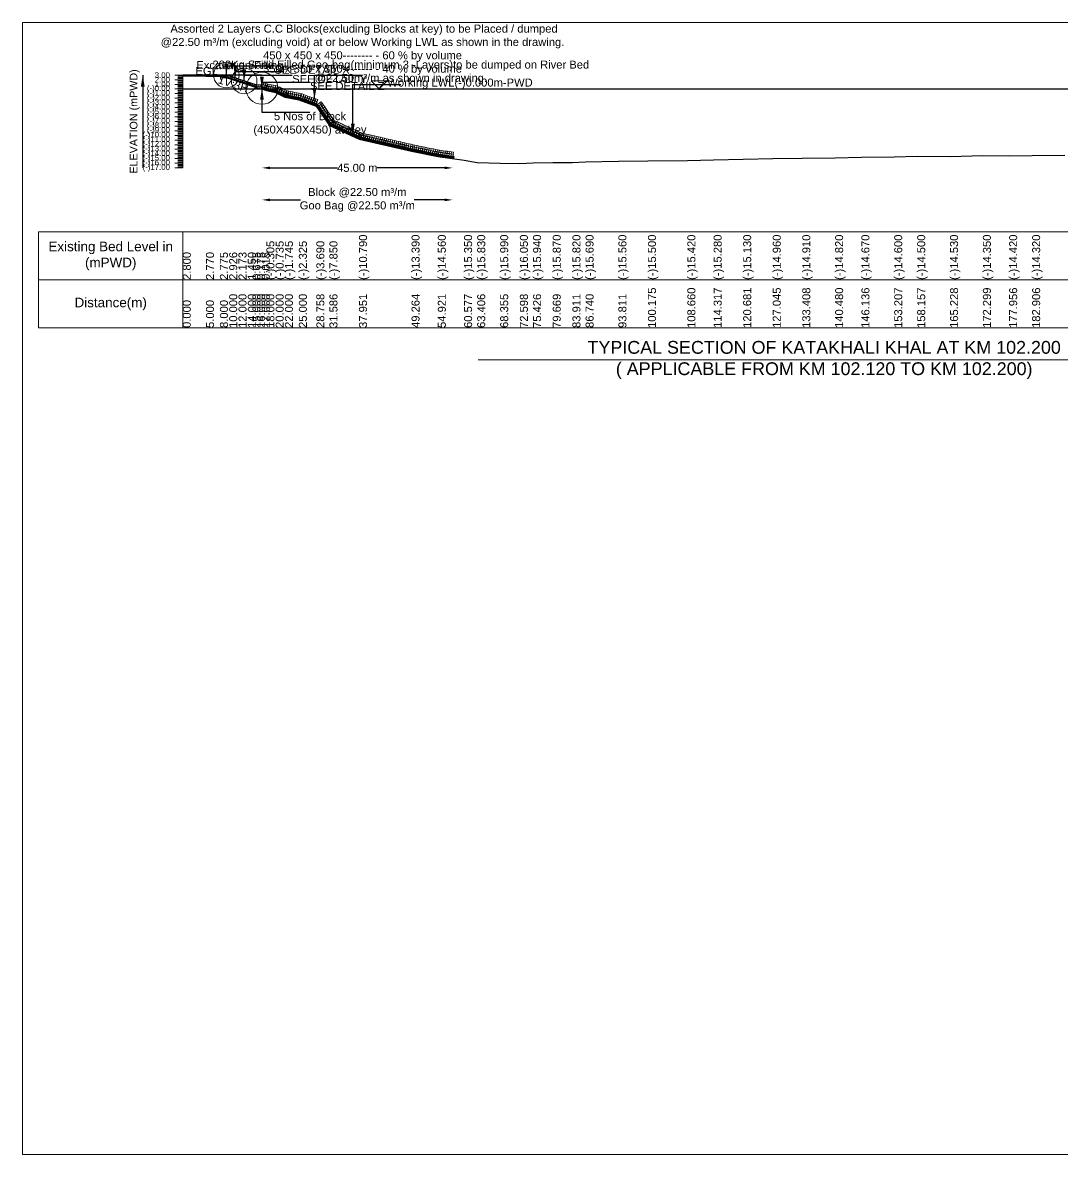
# Model space of a CAD drawing. Header units: inches. Extents: x 89000 to 845000, y -7071 to 31.
# Drawn here: x 790000 to 796493, y -7071 to 0 of the extents above; entities that cross this region are included whole.
import ezdxf

# ---------------------------------------------------------------- set-up
doc = ezdxf.new("R2010")
doc.units = ezdxf.units.IN
doc.header["$LTSCALE"] = 7
doc.header["$MEASUREMENT"] = 0
for name, color, linetype, lineweight in [('Cross section Data Border', 7, 'Continuous', 9), ('Cross Section Labels', 7, 'Continuous', 9), ('Existing_Bed_Level for Xsection', 7, 'Continuous', 25), ('Long Section Labels', 7, 'Continuous', 9)]:
    doc.layers.add(name, color=color, linetype=linetype, lineweight=lineweight)
doc.styles.get("Standard").update_dxf_attribs({"font": 'arial.ttf'})
doc.dimstyles.new('Appron Lebeling Style', dxfattribs={"dimtxt": 50, "dimasz": 50, "dimexe": 0.18, "dimexo": 0.0625, "dimgap": 0.09, "dimtad": 0, "dimtih": 1, "dimtoh": 1, "dimdec": 4, "dimzin": 0, "dimdsep": 46, "dimtxsty": 'Standard', "dimcen": 0.09, "dimse1": 1, "dimse2": 1, "dimadec": 0, "dimazin": 0, "dimtfac": 1, "dimtdec": 4, "dimtofl": 0, "dimtmove": 0, "dimatfit": 3, "dimfxl": 1, "dimtolj": 1, "dimtzin": 0, "dimarcsym": 0})
doc.dimstyles.get("Standard").update_dxf_attribs({"dimtxt": 0.18, "dimasz": 0.18, "dimexe": 0.18, "dimexo": 0.0625, "dimgap": 0.09, "dimtad": 0, "dimtih": 1, "dimtoh": 1, "dimdec": 4, "dimzin": 0, "dimdsep": 46, "dimtxsty": 'Standard', "dimcen": 0.09, "dimadec": 0, "dimazin": 0, "dimtfac": 1, "dimtdec": 4, "dimtofl": 0, "dimtmove": 0, "dimatfit": 3, "dimfxl": 1, "dimtolj": 1, "dimtzin": 0, "dimarcsym": 0})

# ---------------------------------------------------------------- blocks, each defined once
blk = doc.blocks.new('*D353')
at = {"layer": 'Cross Section Labels', "color": 0, "lineweight": -2, "transparency": 16777216}
for p, q in [((791544.4, -907.5), (791966.4, -907.5)), ((792635.6, -907.5), (792213.5, -907.5))]:
    blk.add_line(p, q, dxfattribs=at)
at = {"layer": 'Cross Section Labels', "color": 0, "transparency": 16777216}
for points in [[(791544.4, -899.2), (791544.4, -915.9), (791494.4, -907.5)], [(792635.6, -899.2), (792635.6, -915.9), (792685.6, -907.5)]]:
    blk.add_solid(points, dxfattribs=at)
at = {"layer": 'Defpoints', "color": 0, "transparency": 16777216}
for p in [(791494.4, -414.6), (792685.6, -849.8), (792685.6, -907.5)]:
    blk.add_point(p, dxfattribs=at)
at = {"layer": 'Cross Section Labels', "color": 0, "transparency": 16777216, "insert": (792090, -907.5), "char_height": 50, "attachment_point": 5}
blk.add_mtext('\\A1;45.00 m', dxfattribs=at)
blk = doc.blocks.new('*D354')
at = {"layer": 'Cross Section Labels', "color": 0, "lineweight": -2, "transparency": 16777216}
for p, q in [((791544.4, -1107.5), (791734.3, -1107.5)), ((792635.6, -1107.5), (792445.6, -1107.5))]:
    blk.add_line(p, q, dxfattribs=at)
at = {"layer": 'Cross Section Labels', "color": 0, "transparency": 16777216}
for points in [[(791544.4, -1099.2), (791544.4, -1115.9), (791494.4, -1107.5)], [(792635.6, -1099.2), (792635.6, -1115.9), (792685.6, -1107.5)]]:
    blk.add_solid(points, dxfattribs=at)
at = {"layer": 'Defpoints', "color": 0, "transparency": 16777216}
for p in [(791494.4, -414.6), (792685.6, -849.8), (792685.6, -1107.5)]:
    blk.add_point(p, dxfattribs=at)
at = {"layer": 'Cross Section Labels', "color": 0, "transparency": 16777216, "insert": (792090, -1107.5), "char_height": 50, "attachment_point": 5}
blk.add_mtext('\\A1;Block @22.50 m³/m ^JGoo Bag @22.50 m³/m ', dxfattribs=at)

msp = doc.modelspace()

# ---------------------------------------------------------------- linework, layer by layer
at = {"layer": 'Cross section Data Border'}
msp.add_lwpolyline([(790100, -1307.55), (799111.07094, -1307.55), (799111.07094, -1907.55), (790100, -1907.55)], close=True, dxfattribs=at)
for points in [[(791000, -1307.55), (791000, -1907.55)], [(790100, -1607.55), (799111.07094, -1607.55)]]:
    msp.add_lwpolyline(points, dxfattribs=at)
at = {"layer": 'Cross Section Labels'}
for points in [[(790000, 0), (800000, 0), (800000, -7071), (790000, -7071)], [(792227.35104, -414.55), (792277.35104, -364.55), (792177.35104, -364.55)]]:
    msp.add_lwpolyline(points, close=True, dxfattribs=at)
msp.add_lwpolyline([(792845.53547, -2107.55), (795005.53547, -2107.55), (797165.53547, -2107.55)], dxfattribs=at)
for centre, radius in [((791272.50104, -327.55), 80), ((791383.42604, -364.525), 80), ((791494.35104, -410.2), 100)]:
    msp.add_circle(centre, radius, dxfattribs=at)
at = {"layer": 'Existing_Bed_Level for Xsection'}
for points in [[(791494.35104, -327.55), (791000, -327.55)], [(791000, -333.35), (791144.99865, -334.22), (791232.00194, -334.075), (791289.99729, -329.696), (791347.99265, -351.533), (791405.988, -372.5), (791434.99594, -394.975), (791464.00387, -409.475), (791492.99129, -414.115), (791521.99923, -423.395), (791579.99458, -435.865), (791637.98994, -465.155), (791724.99323, -481.975), (791833.98376, -521.56), (791916.00349, -642.2), (792100.56779, -727.46), (792428.65228, -802.86), (792592.69654, -836.79), (792756.74165, -859.7), (792838.76445, -873.62), (792982.29501, -878.26), (793105.33031, -880), (793187.35392, -876.81), (793310.38944, -874.78), (793433.42507, -873.33), (793515.44888, -869.56), (793720.50854, -865.79), (793905.06898, -864.05), (794151.14046, -861.73), (794315.18825, -857.67), (794499.73666, -853.32), (794684.2961, -848.39), (794868.84522, -846.94), (795073.90562, -844.33), (795237.95398, -839.98), (795443.01447, -837.95), (795586.56101, -835.05), (795791.6214, -835.92), (795996.68183, -830.7), (796160.7302, -832.73), (796304.26894, -829.83), (796509.32961, -828.38)], [(791461.72604, -390.625), (791273.8404, -327.99646), (791272.50104, -327.55), (791271.08922, -327.55), (791244.98922, -327.55)], [(791244.98922, -336.25), (791271.08922, -336.25), (791461.72604, -399.79561)], [(791244.98922, -339.15), (791270.61862, -339.15), (791457.66862, -401.5)], [(791244.98922, -342.05), (791270.14801, -342.05), (791455.20104, -403.73434)], [(791000, -414.55), (799011.07094, -414.55)]]:
    msp.add_lwpolyline(points, dxfattribs=at)
at = {"layer": 'Long Section Labels'}
for points in [[(791000, -327.55), (790950, -327.55)], [(791000, -334.8), (790970, -334.8)], [(791000, -342.05), (790970, -342.05)], [(791000, -349.3), (790970, -349.3)], [(791000, -907.55), (791000, -878.55), (791000, -849.55), (791000, -820.55), (791000, -791.55), (791000, -762.55), (791000, -733.55), (791000, -704.55), (791000, -675.55), (791000, -646.55), (791000, -617.55), (791000, -588.55), (791000, -559.55), (791000, -530.55), (791000, -501.55), (791000, -472.55), (791000, -443.55), (791000, -414.55), (791000, -385.55), (791000, -356.55), (791000, -327.55)], [(791000, -356.55), (790950, -356.55)], [(791000, -385.55), (790950, -385.55)], [(791000, -414.55), (790950, -414.55)], [(791000, -363.8), (790970, -363.8)], [(791000, -371.05), (790970, -371.05)], [(791000, -378.3), (790970, -378.3)], [(791000, -392.8), (790970, -392.8)], [(791000, -400.05), (790970, -400.05)], [(791000, -407.3), (790970, -407.3)], [(791000, -421.8), (790970, -421.8)], [(791000, -443.55), (790950, -443.55)], [(791000, -472.55), (790950, -472.55)], [(791000, -429.05), (790970, -429.05)], [(791000, -436.3), (790970, -436.3)], [(791000, -450.8), (790970, -450.8)], [(791000, -458.05), (790970, -458.05)], [(791000, -465.3), (790970, -465.3)], [(791000, -479.8), (790970, -479.8)], [(791000, -487.05), (790970, -487.05)], [(791000, -494.3), (790970, -494.3)], [(791000, -501.55), (790950, -501.55)], [(791000, -530.55), (790950, -530.55)], [(791000, -559.55), (790950, -559.55)], [(791000, -508.8), (790970, -508.8)], [(791000, -516.05), (790970, -516.05)], [(791000, -523.3), (790970, -523.3)], [(791000, -537.8), (790970, -537.8)], [(791000, -545.05), (790970, -545.05)], [(791000, -552.3), (790970, -552.3)], [(791000, -588.55), (790950, -588.55)], [(791000, -617.55), (790950, -617.55)], [(791000, -566.8), (790970, -566.8)], [(791000, -574.05), (790970, -574.05)], [(791000, -581.3), (790970, -581.3)], [(791000, -595.8), (790970, -595.8)], [(791000, -603.05), (790970, -603.05)], [(791000, -610.3), (790970, -610.3)], [(791000, -624.8), (790970, -624.8)], [(791000, -632.05), (790970, -632.05)], [(791000, -646.55), (790950, -646.55)], [(791000, -675.55), (790950, -675.55)], [(791000, -704.55), (790950, -704.55)], [(791000, -639.3), (790970, -639.3)], [(791000, -653.8), (790970, -653.8)], [(791000, -661.05), (790970, -661.05)], [(791000, -668.3), (790970, -668.3)], [(791000, -682.8), (790970, -682.8)], [(791000, -690.05), (790970, -690.05)], [(791000, -697.3), (790970, -697.3)], [(791000, -733.55), (790950, -733.55)], [(791000, -762.55), (790950, -762.55)], [(791000, -711.8), (790970, -711.8)], [(791000, -719.05), (790970, -719.05)], [(791000, -726.3), (790970, -726.3)], [(791000, -740.8), (790970, -740.8)], [(791000, -748.05), (790970, -748.05)], [(791000, -755.3), (790970, -755.3)], [(791000, -769.8), (790970, -769.8)], [(791000, -777.05), (790970, -777.05)], [(791000, -791.55), (790950, -791.55)], [(791000, -820.55), (790950, -820.55)], [(791000, -784.3), (790970, -784.3)], [(791000, -798.8), (790970, -798.8)], [(791000, -806.05), (790970, -806.05)], [(791000, -813.3), (790970, -813.3)], [(791000, -827.8), (790970, -827.8)], [(791000, -835.05), (790970, -835.05)], [(791000, -842.3), (790970, -842.3)], [(791000, -849.55), (790950, -849.55)], [(791000, -878.55), (790950, -878.55)], [(791000, -907.55), (790950, -907.55)], [(791000, -856.8), (790970, -856.8)], [(791000, -864.05), (790970, -864.05)], [(791000, -871.3), (790970, -871.3)], [(791000, -885.8), (790970, -885.8)], [(791000, -893.05), (790970, -893.05)], [(791000, -900.3), (790970, -900.3)]]:
    msp.add_lwpolyline(points, dxfattribs=at)
for points in [[(791244.98922, -327.55), (791236.28922, -327.55), (791236.28922, -340.6), (791244.98922, -340.6)], [(791244.98922, -340.6), (791236.28922, -340.6), (791236.28922, -353.65), (791244.98922, -353.65)], [(791258.03922, -327.55), (791244.98922, -327.55), (791244.98922, -336.25), (791258.03922, -336.25)], [(791271.08922, -327.55), (791258.03922, -327.55), (791258.03922, -336.25), (791271.08922, -336.25)], [(791286.22072, -332.12323), (791273.8404, -327.99646), (791271.08922, -336.25), (791283.46954, -340.37677)], [(791298.60104, -336.25), (791286.22072, -332.12323), (791283.46954, -340.37677), (791295.84986, -344.50354)], [(791310.98136, -340.37677), (791298.60104, -336.25), (791295.84986, -344.50354), (791308.23017, -348.63032)], [(791323.36167, -344.50354), (791310.98136, -340.37677), (791308.23017, -348.63032), (791320.61049, -352.75709)], [(791335.74199, -348.63032), (791323.36167, -344.50354), (791320.61049, -352.75709), (791332.99081, -356.88386)], [(791348.12231, -352.75709), (791335.74199, -348.63032), (791332.99081, -356.88386), (791345.37112, -361.01063)], [(791360.50262, -356.88386), (791348.12231, -352.75709), (791345.37112, -361.01063), (791357.75144, -365.13741)], [(791372.88294, -361.01063), (791360.50262, -356.88386), (791357.75144, -365.13741), (791370.13176, -369.26418)], [(791385.26326, -365.13741), (791372.88294, -361.01063), (791370.13176, -369.26418), (791382.51208, -373.39095)], [(791397.64357, -369.26418), (791385.26326, -365.13741), (791382.51208, -373.39095), (791394.89239, -377.51772)], [(791410.02389, -373.39095), (791397.64357, -369.26418), (791394.89239, -377.51772), (791407.27271, -381.6445)], [(791422.40421, -377.51772), (791410.02389, -373.39095), (791407.27271, -381.6445), (791419.65303, -385.77127)], [(791434.78453, -381.6445), (791422.40421, -377.51772), (791419.65303, -385.77127), (791432.03334, -389.89804)], [(791447.16484, -385.77127), (791434.78453, -381.6445), (791432.03334, -389.89804), (791444.41366, -394.02481)], [(791459.54516, -389.89804), (791447.16484, -385.77127), (791444.41366, -394.02481), (791456.79398, -398.15159)], [(791468.25104, -401.5), (791455.20104, -401.5), (791455.20104, -414.55), (791468.25104, -414.55)], [(791474.77604, -388.45), (791461.72604, -388.45), (791461.72604, -401.5), (791474.77604, -401.5)], [(791481.30104, -401.5), (791468.25104, -401.5), (791468.25104, -414.55), (791481.30104, -414.55)], [(791487.82604, -388.45), (791474.77604, -388.45), (791474.77604, -401.5), (791487.82604, -401.5)], [(791494.35104, -401.5), (791481.30104, -401.5), (791481.30104, -414.55), (791494.35104, -414.55)], [(791516.07814, -394.27906), (791505.10278, -387.21904), (791498.04275, -398.1944), (791509.01811, -405.25442)], [(791519.23968, -379.58072), (791506.81022, -375.60439), (791502.83389, -388.03384), (791515.26334, -392.01017)], [(791528.50759, -398.2554), (791517.53223, -391.19537), (791510.4722, -402.17073), (791521.44756, -409.23076)], [(791531.66913, -383.55706), (791519.23968, -379.58072), (791515.26334, -392.01017), (791527.69279, -395.98651)], [(791538.77937, -400.48318), (791527.1669, -394.52893), (791521.21265, -406.1414), (791532.82512, -412.09565)], [(791540.49013, -385.54632), (791527.73172, -382.80304), (791524.98844, -395.56145), (791537.74685, -398.30473)], [(791551.53777, -403.22646), (791539.92531, -397.27221), (791533.97106, -408.88468), (791545.58352, -414.83893)], [(791553.24853, -388.2896), (791540.49013, -385.54632), (791537.74685, -398.30473), (791550.50526, -401.048)], [(791564.29618, -405.96974), (791552.68371, -400.01549), (791546.72946, -411.62795), (791558.34193, -417.5822)], [(791566.00694, -391.03287), (791553.24853, -388.2896), (791550.50526, -401.048), (791563.26366, -403.79128)], [(791577.05459, -408.71301), (791565.44212, -402.75876), (791559.48787, -414.37123), (791571.10034, -420.32548)], [(791578.76535, -393.77615), (791566.00694, -391.03287), (791563.26366, -403.79128), (791576.02207, -406.53456)], [(791589.81299, -411.45629), (791578.20053, -405.50204), (791572.24627, -417.11451), (791583.85874, -423.06876)], [(791591.52375, -396.51943), (791578.76535, -393.77615), (791576.02207, -406.53456), (791588.78048, -409.27783)], [(791607.31976, -420.61907), (791597.59238, -411.91962), (791588.89292, -421.647), (791598.6203, -430.34645)], [(791612.75528, -406.60152), (791601.10659, -400.71846), (791595.22352, -412.36716), (791606.87222, -418.25022)], [(791618.96845, -426.50214), (791609.24107, -417.80268), (791600.54162, -427.53006), (791610.269, -436.22952)], [(791624.40398, -412.48459), (791612.75528, -406.60152), (791606.87222, -418.25022), (791618.52091, -424.13328)], [(791630.61715, -432.3852), (791620.88977, -423.68574), (791612.19031, -433.41312), (791621.91769, -442.11258)], [(791636.05267, -418.36765), (791624.40398, -412.48459), (791618.52091, -424.13328), (791630.16961, -430.01634)], [(791647.70136, -424.25071), (791636.05267, -418.36765), (791630.16961, -430.01634), (791641.8183, -435.8994)], [(791659.35006, -430.13377), (791647.70136, -424.25071), (791641.8183, -435.8994), (791653.467, -441.78247)], [(791642.26584, -438.26826), (791632.53846, -429.5688), (791623.83901, -439.29618), (791633.56639, -447.99564)], [(791653.91454, -444.15132), (791644.18716, -435.45186), (791635.4877, -445.17925), (791645.21508, -453.8787)], [(791660.38368, -443.07695), (791648.64975, -437.36578), (791642.93858, -449.0997), (791654.6725, -454.81088)], [(791661.78306, -428.10771), (791648.97031, -425.63067), (791646.49327, -438.44343), (791659.30602, -440.92047)], [(791673.19643, -445.55399), (791661.46251, -439.84282), (791655.75133, -451.57674), (791667.48526, -457.28792)], [(791674.59582, -430.58475), (791661.78306, -428.10771), (791659.30602, -440.92047), (791672.11878, -443.39751)], [(791686.00919, -448.03103), (791674.27527, -442.31986), (791668.56409, -454.05378), (791680.29802, -459.76496)], [(791687.40858, -433.06179), (791674.59582, -430.58475), (791672.11878, -443.39751), (791684.93154, -445.87455)], [(791698.82195, -450.50807), (791687.08803, -444.7969), (791681.37685, -456.53082), (791693.11077, -462.242)], [(791700.22134, -435.53883), (791687.40858, -433.06179), (791684.93154, -445.87455), (791697.7443, -448.35159)], [(791711.63471, -452.98511), (791699.90079, -447.27393), (791694.18961, -459.00786), (791705.92353, -464.71904)], [(791713.0341, -438.01587), (791700.22134, -435.53883), (791697.7443, -448.35159), (791710.55706, -450.82863)], [(791724.44747, -455.46215), (791712.71354, -449.75097), (791707.00237, -461.4849), (791718.73629, -467.19607)], [(791725.84686, -440.49291), (791713.0341, -438.01587), (791710.55706, -450.82863), (791723.36982, -453.30567)], [(791737.26023, -457.93919), (791725.5263, -452.22801), (791719.81513, -463.96194), (791731.54905, -469.67311)], [(791738.65961, -442.96995), (791725.84686, -440.49291), (791723.36982, -453.30567), (791736.18257, -455.7827)], [(791753.14253, -464.61436), (791742.44898, -457.13435), (791734.96897, -467.82789), (791745.66251, -475.30791)], [(791756.87124, -450.04957), (791744.6052, -445.59458), (791740.15022, -457.86062), (791752.41626, -462.3156)], [(791765.40856, -469.06934), (791754.71502, -461.58933), (791747.235, -472.28288), (791757.92855, -479.76289)], [(791769.13727, -454.50455), (791756.87124, -450.04957), (791752.41626, -462.3156), (791764.68229, -466.77059)], [(791777.6746, -473.52433), (791766.98105, -466.04432), (791759.50104, -476.73786), (791770.19458, -484.21787)], [(791781.40331, -458.95953), (791769.13727, -454.50455), (791764.68229, -466.77059), (791776.94833, -471.22557)], [(791789.94063, -477.97931), (791779.24709, -470.4993), (791771.76707, -481.19284), (791782.46062, -488.67286)], [(791793.66935, -463.41452), (791781.40331, -458.95953), (791776.94833, -471.22557), (791789.21436, -475.68055)], [(791802.20667, -482.43429), (791791.51312, -474.95428), (791784.03311, -485.64783), (791794.72665, -493.12784)], [(791805.93538, -467.8695), (791793.66935, -463.41452), (791789.21436, -475.68055), (791801.4804, -480.13553)], [(791814.4727, -486.88928), (791803.77916, -479.40927), (791796.29914, -490.10281), (791806.99269, -497.58282)], [(791818.20142, -472.32448), (791805.93538, -467.8695), (791801.4804, -480.13553), (791813.74643, -484.59052)], [(791826.73874, -491.34426), (791816.04519, -483.86425), (791808.56518, -494.55779), (791819.25873, -502.03781)], [(791830.46745, -476.77947), (791818.20142, -472.32448), (791813.74643, -484.59052), (791826.01247, -489.0455)], [(791839.00477, -495.79924), (791828.31123, -488.31923), (791820.83122, -499.01278), (791831.52476, -506.49279)], [(791842.73349, -481.23445), (791830.46745, -476.77947), (791826.01247, -489.0455), (791838.2785, -493.50048)], [(791872.01999, -504.77891), (791864.68279, -493.98687), (791853.89076, -501.32407), (791861.22796, -512.11611)], [(791860.47119, -514.40501), (791856.17966, -502.08084), (791843.85549, -506.37237), (791848.14702, -518.69654)], [(791867.80839, -525.19704), (791863.51686, -512.87287), (791851.19269, -517.1644), (791855.48422, -529.48858)], [(791875.14559, -535.98908), (791870.85406, -523.66491), (791858.52989, -527.95644), (791862.82142, -540.28061)], [(791879.35719, -515.57094), (791872.01999, -504.77891), (791861.22796, -512.11611), (791868.56516, -522.90814)], [(791882.48279, -546.78111), (791878.19126, -534.45694), (791865.86708, -538.74847), (791870.15862, -551.07265)], [(791886.69439, -526.36298), (791879.35719, -515.57094), (791868.56516, -522.90814), (791875.90236, -533.70018)], [(791889.81999, -557.57315), (791885.52846, -545.24897), (791873.20428, -549.54051), (791877.49582, -561.86468)], [(791894.03159, -537.15501), (791886.69439, -526.36298), (791875.90236, -533.70018), (791883.23955, -544.49221)], [(791897.15719, -568.36518), (791892.86566, -556.04101), (791880.54148, -560.33254), (791884.83302, -572.65672)], [(791901.36879, -547.94705), (791894.03159, -537.15501), (791883.23955, -544.49221), (791890.57675, -555.28425)], [(791908.70599, -558.73908), (791901.36879, -547.94705), (791890.57675, -555.28425), (791897.91395, -566.07628)], [(791916.04319, -569.53112), (791908.70599, -558.73908), (791897.91395, -566.07628), (791905.25115, -576.86831)], [(791904.49439, -579.15722), (791900.20285, -566.83304), (791887.87868, -571.12458), (791892.17022, -583.44875)], [(791911.83159, -589.94925), (791907.54005, -577.62508), (791895.21588, -581.91661), (791899.50741, -594.24078)], [(791919.16879, -600.74129), (791914.87725, -588.41711), (791902.55308, -592.70865), (791906.84461, -605.03282)], [(791923.38039, -580.32315), (791916.04319, -569.53112), (791905.25115, -576.86831), (791912.58835, -587.66035)], [(791926.50599, -611.53332), (791922.21445, -599.20915), (791909.89028, -603.50068), (791914.18181, -615.82485)], [(791930.71758, -591.11518), (791923.38039, -580.32315), (791912.58835, -587.66035), (791919.92555, -598.45238)], [(791933.84318, -622.32535), (791929.55165, -610.00118), (791917.22748, -614.29272), (791921.51901, -626.61689)], [(791938.05478, -601.90722), (791930.71758, -591.11518), (791919.92555, -598.45238), (791927.26275, -609.24442)], [(791941.18038, -633.11739), (791936.88885, -620.79322), (791924.56468, -625.08475), (791928.85621, -637.40892)], [(791944.75536, -626.92197), (791934.73017, -618.56745), (791926.37565, -628.59265), (791936.40084, -636.94716)], [(791945.39198, -612.69925), (791938.05478, -601.90722), (791927.26275, -609.24442), (791934.59995, -620.03645)], [(791949.69814, -612.72318), (791937.85114, -607.25043), (791932.37838, -619.09743), (791944.22538, -624.57018)], [(791952.72918, -623.49129), (791945.39198, -612.69925), (791934.59995, -620.03645), (791941.93715, -630.82849)], [(791956.60236, -632.39472), (791946.57717, -624.04021), (791938.22265, -634.0654), (791948.24785, -642.41992)], [(791961.54514, -618.19594), (791949.69814, -612.72318), (791944.22538, -624.57018), (791956.07238, -630.04294)], [(791968.44936, -637.86748), (791958.42417, -629.51296), (791950.06965, -639.53816), (791960.09485, -647.89267)], [(791973.39214, -623.66869), (791961.54514, -618.19594), (791956.07238, -630.04294), (791967.91939, -635.5157)], [(791980.29637, -643.34023), (791970.27117, -634.98572), (791961.91665, -645.01091), (791971.94185, -653.36543)], [(791985.23914, -629.14145), (791973.39214, -623.66869), (791967.91939, -635.5157), (791979.76639, -640.98845)], [(791997.08615, -634.61421), (791985.23914, -629.14145), (791979.76639, -640.98845), (791991.61339, -646.46121)], [(792008.93315, -640.08696), (791997.08615, -634.61421), (791991.61339, -646.46121), (792003.46039, -651.93396)], [(791992.14337, -648.81299), (791982.11817, -640.45847), (791973.76365, -650.48367), (791983.78885, -658.83819)], [(792003.99037, -654.28575), (791993.96517, -645.93123), (791985.61066, -655.95642), (791995.63585, -664.31094)], [(792015.83737, -659.7585), (792005.81217, -651.40398), (791997.45766, -661.42918), (792007.48285, -669.7837)], [(792020.78015, -645.55972), (792008.93315, -640.08696), (792003.46039, -651.93396), (792015.30739, -657.40672)], [(792027.68437, -665.23126), (792017.65918, -656.87674), (792009.30466, -666.90194), (792019.32985, -675.25645)], [(792032.62715, -651.03247), (792020.78015, -645.55972), (792015.30739, -657.40672), (792027.15439, -662.87947)], [(792039.53137, -670.70401), (792029.50618, -662.3495), (792021.15166, -672.37469), (792031.17686, -680.72921)], [(792044.47415, -656.50523), (792032.62715, -651.03247), (792027.15439, -662.87947), (792039.0014, -668.35223)], [(792051.37837, -676.17677), (792041.35318, -667.82225), (792032.99866, -677.84745), (792043.02386, -686.20196)], [(792056.32115, -661.97798), (792044.47415, -656.50523), (792039.0014, -668.35223), (792050.8484, -673.82499)], [(792063.22538, -681.64952), (792053.20018, -673.29501), (792044.84566, -683.3202), (792054.87086, -691.67472)], [(792068.16815, -667.45074), (792056.32115, -661.97798), (792050.8484, -673.82499), (792062.6954, -679.29774)], [(792075.07238, -687.12228), (792065.04718, -678.76776), (792056.69266, -688.79296), (792066.71786, -697.14748)], [(792080.01516, -672.9235), (792068.16815, -667.45074), (792062.6954, -679.29774), (792074.5424, -684.7705)], [(792086.91938, -692.59504), (792076.89418, -684.24052), (792068.53967, -694.26571), (792078.56486, -702.62023)], [(792091.86216, -678.39625), (792080.01516, -672.9235), (792074.5424, -684.7705), (792086.3894, -690.24325)], [(792098.76638, -698.06779), (792088.74119, -689.71327), (792080.38667, -699.73847), (792090.41186, -708.09299)], [(792103.70916, -683.86901), (792091.86216, -678.39625), (792086.3894, -690.24325), (792098.2364, -695.71601)], [(792110.61338, -703.54055), (792100.58819, -695.18603), (792092.23367, -705.21123), (792102.25886, -713.56574)], [(792115.55616, -689.34176), (792103.70916, -683.86901), (792098.2364, -695.71601), (792110.0834, -701.18876)], [(792118.20508, -704.91023), (792106.67774, -698.79279), (792100.56031, -710.32013), (792112.08765, -716.43756)], [(792120.12633, -689.99898), (792107.40788, -687.07604), (792104.48494, -699.79449), (792117.20339, -702.71742)], [(792130.92353, -707.83317), (792119.39619, -701.71573), (792113.27876, -713.24307), (792124.8061, -719.3605)], [(792132.84477, -692.92192), (792120.12633, -689.99898), (792117.20339, -702.71742), (792129.92184, -705.64036)], [(792143.64198, -710.7561), (792132.11464, -704.63867), (792125.99721, -716.16601), (792137.52454, -722.28344)], [(792145.56322, -695.84485), (792132.84477, -692.92192), (792129.92184, -705.64036), (792142.64028, -708.5633)], [(792158.28167, -698.76779), (792145.56322, -695.84485), (792142.64028, -708.5633), (792155.35873, -711.48624)], [(792171.00012, -701.69073), (792158.28167, -698.76779), (792155.35873, -711.48624), (792168.07718, -714.40918)], [(792183.71857, -704.61367), (792171.00012, -701.69073), (792168.07718, -714.40918), (792180.79563, -717.33212)], [(792196.43702, -707.53661), (792183.71857, -704.61367), (792180.79563, -717.33212), (792193.51408, -720.25506)], [(792156.36042, -713.67904), (792144.83309, -707.56161), (792138.71565, -719.08895), (792150.24299, -725.20638)], [(792169.07887, -716.60198), (792157.55153, -710.48455), (792151.4341, -722.01189), (792162.96144, -728.12932)], [(792181.79732, -719.52492), (792170.26998, -713.40749), (792164.15255, -724.93483), (792175.67989, -731.05226)], [(792194.51577, -722.44786), (792182.98843, -716.33043), (792176.871, -727.85777), (792188.39834, -733.9752)], [(792207.23422, -725.3708), (792195.70688, -719.25337), (792189.58945, -730.78071), (792201.11678, -736.89814)], [(792209.15546, -710.45955), (792196.43702, -707.53661), (792193.51408, -720.25506), (792206.23253, -723.178)], [(792219.95266, -728.29374), (792208.42533, -722.17631), (792202.30789, -733.70365), (792213.83523, -739.82108)], [(792221.87391, -713.38249), (792209.15546, -710.45955), (792206.23253, -723.178), (792218.95097, -726.10094)], [(792232.67111, -731.21668), (792221.14377, -725.09925), (792215.02634, -736.62658), (792226.55368, -742.74402)], [(792234.59236, -716.30543), (792221.87391, -713.38249), (792218.95097, -726.10094), (792231.66942, -729.02388)], [(792245.38956, -734.13962), (792233.86222, -728.02219), (792227.74479, -739.54952), (792239.27213, -745.66696)], [(792247.31081, -719.22837), (792234.59236, -716.30543), (792231.66942, -729.02388), (792244.38787, -731.94682)], [(792258.10801, -737.06256), (792246.58067, -730.94512), (792240.46324, -742.47246), (792251.99058, -748.58989)], [(792260.02926, -722.15131), (792247.31081, -719.22837), (792244.38787, -731.94682), (792257.10632, -734.86976)], [(792270.82646, -739.9855), (792259.29912, -733.86806), (792253.18169, -745.3954), (792264.70903, -751.51283)], [(792272.74771, -725.07425), (792260.02926, -722.15131), (792257.10632, -734.86976), (792269.82477, -737.79269)], [(792283.54491, -742.90843), (792272.01757, -736.791), (792265.90014, -748.31834), (792277.42747, -754.43577)], [(792285.46615, -727.99719), (792272.74771, -725.07425), (792269.82477, -737.79269), (792282.54321, -740.71563)], [(792296.26335, -745.83137), (792284.73602, -739.71394), (792278.61858, -751.24128), (792290.14592, -757.35871)], [(792298.1846, -730.92012), (792285.46615, -727.99719), (792282.54321, -740.71563), (792295.26166, -743.63857)], [(792308.9818, -748.75431), (792297.45446, -742.63688), (792291.33703, -754.16422), (792302.86437, -760.28165)], [(792310.90305, -733.84306), (792298.1846, -730.92012), (792295.26166, -743.63857), (792307.98011, -746.56151)], [(792321.70025, -751.67725), (792310.17291, -745.55982), (792304.05548, -757.08716), (792315.58282, -763.20459)], [(792323.6215, -736.766), (792310.90305, -733.84306), (792307.98011, -746.56151), (792320.69856, -749.48445)], [(792334.4187, -754.60019), (792322.89136, -748.48276), (792316.77393, -760.0101), (792328.30127, -766.12753)], [(792336.33995, -739.68894), (792323.6215, -736.766), (792320.69856, -749.48445), (792333.41701, -752.40739)], [(792347.13715, -757.52313), (792335.60981, -751.4057), (792329.49238, -762.93304), (792341.01972, -769.05047)], [(792349.0584, -742.61188), (792336.33995, -739.68894), (792333.41701, -752.40739), (792346.13546, -755.33033)], [(792359.8556, -760.44607), (792348.32826, -754.32864), (792342.21083, -765.85598), (792353.73816, -771.97341)], [(792361.77684, -745.53482), (792349.0584, -742.61188), (792346.13546, -755.33033), (792358.8539, -758.25327)], [(792372.57404, -763.36901), (792361.04671, -757.25158), (792354.92927, -768.77892), (792366.45661, -774.89635)], [(792374.49529, -748.45776), (792361.77684, -745.53482), (792358.8539, -758.25327), (792371.57235, -761.17621)], [(792385.29249, -766.29195), (792373.76515, -760.17452), (792367.64772, -771.70185), (792379.17506, -777.81929)], [(792387.21374, -751.3807), (792374.49529, -748.45776), (792371.57235, -761.17621), (792384.2908, -764.09915)], [(792398.01094, -769.21489), (792386.4836, -763.09746), (792380.36617, -774.62479), (792391.89351, -780.74223)], [(792399.93219, -754.30364), (792387.21374, -751.3807), (792384.2908, -764.09915), (792397.00925, -767.02209)], [(792410.72939, -772.13783), (792399.20205, -766.02039), (792393.08462, -777.54773), (792404.61196, -783.66516)], [(792412.65064, -757.22658), (792399.93219, -754.30364), (792397.00925, -767.02209), (792409.7277, -769.94503)], [(792423.44784, -775.06077), (792411.9205, -768.94333), (792405.80307, -780.47067), (792417.33041, -786.5881)], [(792425.36909, -760.14952), (792412.65064, -757.22658), (792409.7277, -769.94503), (792422.44615, -772.86796)], [(792436.16629, -777.9837), (792424.63895, -771.86627), (792418.52152, -783.39361), (792430.04885, -789.51104)], [(792438.08753, -763.07246), (792425.36909, -760.14952), (792422.44615, -772.86796), (792435.16459, -775.7909)], [(792448.39829, -780.4681), (792436.73954, -774.60501), (792430.87644, -786.26377), (792442.5352, -792.12686)], [(792449.99198, -765.5183), (792437.21248, -762.87506), (792434.56923, -775.65456), (792447.34874, -778.2978)], [(792461.1778, -783.11135), (792449.51904, -777.24825), (792443.65595, -788.90701), (792455.3147, -794.7701)], [(792462.77149, -768.16154), (792449.99198, -765.5183), (792447.34874, -778.2978), (792460.12825, -780.94105)], [(792475.55099, -770.80478), (792462.77149, -768.16154), (792460.12825, -780.94105), (792472.90775, -783.58429)], [(792488.3305, -773.44802), (792475.55099, -770.80478), (792472.90775, -783.58429), (792485.68726, -786.22753)], [(792501.11001, -776.09126), (792488.3305, -773.44802), (792485.68726, -786.22753), (792498.46676, -788.87077)], [(792513.88951, -778.73451), (792501.11001, -776.09126), (792498.46676, -788.87077), (792511.24627, -791.51401)], [(792473.9573, -785.75459), (792462.29855, -779.89149), (792456.43545, -791.55025), (792468.09421, -797.41334)], [(792486.73681, -788.39783), (792475.07805, -782.53473), (792469.21496, -794.19349), (792480.87372, -800.05659)], [(792499.51632, -791.04107), (792487.85756, -785.17798), (792481.99447, -796.83673), (792493.65322, -802.69983)], [(792512.29582, -793.68431), (792500.63707, -787.82122), (792494.77397, -799.47998), (792506.43273, -805.34307)], [(792525.07533, -796.32755), (792513.41657, -790.46446), (792507.55348, -802.12322), (792519.21223, -807.98631)], [(792526.66902, -781.37775), (792513.88951, -778.73451), (792511.24627, -791.51401), (792524.02578, -794.15725)], [(792537.85483, -798.9708), (792526.19608, -793.1077), (792520.33298, -804.76646), (792531.99174, -810.62955)], [(792539.44852, -784.02099), (792526.66902, -781.37775), (792524.02578, -794.15725), (792536.80528, -796.8005)], [(792550.63434, -801.61404), (792538.97558, -795.75094), (792533.11249, -807.4097), (792544.77125, -813.2728)], [(792552.22803, -786.66423), (792539.44852, -784.02099), (792536.80528, -796.8005), (792549.58479, -799.44374)], [(792563.41385, -804.25728), (792551.75509, -798.39419), (792545.892, -810.05294), (792557.55075, -815.91604)], [(792565.00754, -789.30747), (792552.22803, -786.66423), (792549.58479, -799.44374), (792562.36429, -802.08698)], [(792576.19335, -806.90052), (792564.5346, -801.03743), (792558.6715, -812.69618), (792570.33026, -818.55928)], [(792577.78704, -791.95071), (792565.00754, -789.30747), (792562.36429, -802.08698), (792575.1438, -804.73022)], [(792588.97286, -809.54376), (792577.3141, -803.68067), (792571.45101, -815.33943), (792583.10976, -821.20252)], [(792590.56655, -794.59396), (792577.78704, -791.95071), (792575.1438, -804.73022), (792587.92331, -807.37346)], [(792601.75236, -812.187), (792590.09361, -806.32391), (792584.23051, -817.98267), (792595.88927, -823.84576)], [(792603.34605, -797.2372), (792590.56655, -794.59396), (792587.92331, -807.37346), (792600.70281, -810.0167)], [(792613.05473, -813.45427), (792601.03875, -808.36323), (792595.94772, -820.37922), (792607.9637, -825.47025)], [(792613.67101, -798.43239), (792600.74644, -796.62739), (792598.94144, -809.55196), (792611.86601, -811.35696)], [(792625.9793, -815.25927), (792613.96332, -810.16824), (792608.87228, -822.18422), (792620.88827, -827.27525)], [(792626.59558, -800.23739), (792613.67101, -798.43239), (792611.86601, -811.35696), (792624.79058, -813.16196)], [(792638.90387, -817.06427), (792626.88789, -811.97324), (792621.79685, -823.98922), (792633.81284, -829.08026)], [(792639.52015, -802.0424), (792626.59558, -800.23739), (792624.79058, -813.16196), (792637.71515, -814.96697)], [(792651.82844, -818.86928), (792639.81245, -813.77824), (792634.72142, -825.79423), (792646.7374, -830.88526)], [(792652.44472, -803.8474), (792639.52015, -802.0424), (792637.71515, -814.96697), (792650.63971, -816.77197)], [(792664.75301, -820.67428), (792652.73702, -815.58324), (792647.64599, -827.59923), (792659.66197, -832.69026)], [(792665.36929, -805.6524), (792652.44472, -803.8474), (792650.63971, -816.77197), (792663.56428, -818.57697)], [(792677.67757, -822.47928), (792665.66159, -817.38825), (792660.57056, -829.40423), (792672.58654, -834.49527)], [(792678.29385, -807.45741), (792665.36929, -805.6524), (792663.56428, -818.57697), (792676.48885, -820.38197)], [(792690.60214, -824.28428), (792678.58616, -819.19325), (792673.49513, -831.20923), (792685.51111, -836.30027)], [(792691.21842, -809.26241), (792678.29385, -807.45741), (792676.48885, -820.38197), (792689.41342, -822.18698)]]:
    msp.add_lwpolyline(points, close=True, dxfattribs=at)
for centre, major_axis in [((791504.29439, -415.14294), (9.19227, -2.94072)), ((791505.79656, -410.44737), (9.19227, -2.94072)), ((791507.29874, -405.7518), (9.19227, -2.94072)), ((791522.67893, -421.02438), (9.19227, -2.94072)), ((791524.1811, -416.32881), (9.19227, -2.94072)), ((791525.68328, -411.63324), (9.19227, -2.94072)), ((791541.31523, -425.02694), (9.43555, -2.02881)), ((791542.35158, -420.20709), (9.43555, -2.02881)), ((791543.38793, -415.38725), (9.43555, -2.02881)), ((791561.22268, -424.26471), (9.43555, -2.02881)), ((791562.25903, -419.44486), (9.43555, -2.02881)), ((791581.13013, -423.50247), (9.43555, -2.02881)), ((791560.18633, -429.08455), (9.43555, -2.02881)), ((791579.05743, -433.14216), (9.43555, -2.02881)), ((791580.09378, -428.32232), (9.43555, -2.02881)), ((791597.0068, -441.69533), (8.61486, -4.35085)), ((791599.22929, -437.29471), (8.61486, -4.35085)), ((791601.45178, -432.89409), (8.61486, -4.35085)), ((791614.23651, -450.39703), (8.61486, -4.35085)), ((791616.459, -445.99641), (8.61486, -4.35085)), ((791618.68149, -441.59579), (8.61486, -4.35085)), ((791631.46623, -459.09873), (8.61486, -4.35085)), ((791633.68872, -454.69811), (8.61486, -4.35085)), ((791635.91121, -450.29749), (8.61486, -4.35085)), ((791649.01139, -464.77509), (9.47575, -1.83191)), ((791649.94716, -459.93472), (9.47575, -1.83191)), ((791650.88293, -455.09434), (9.47575, -1.83191)), ((791667.96289, -468.43891), (9.47575, -1.83191)), ((791668.89866, -463.59853), (9.47575, -1.83191)), ((791669.83443, -458.75816), (9.47575, -1.83191)), ((791686.91438, -472.10273), (9.47575, -1.83191)), ((791687.85015, -467.26235), (9.47575, -1.83191)), ((791688.78592, -462.42197), (9.47575, -1.83191)), ((791705.86587, -475.76654), (9.47575, -1.83191)), ((791706.80164, -470.92617), (9.47575, -1.83191)), ((791707.73741, -466.08579), (9.47575, -1.83191)), ((791724.81737, -479.43036), (9.47575, -1.83191)), ((791725.75314, -474.58998), (9.47575, -1.83191)), ((791726.68891, -469.74961), (9.47575, -1.83191)), ((791743.36128, -486.02367), (9.07141, -3.29471)), ((791745.04427, -481.38983), (9.07141, -3.29471)), ((791746.72726, -476.756), (9.07141, -3.29471)), ((791761.5041, -492.61308), (9.07141, -3.29471)), ((791763.1871, -487.97925), (9.07141, -3.29471)), ((791764.87009, -483.34541), (9.07141, -3.29471)), ((791779.64693, -499.2025), (9.07141, -3.29471)), ((791781.32993, -494.56866), (9.07141, -3.29471)), ((791783.01292, -489.93483), (9.07141, -3.29471)), ((791801.15575, -496.52424), (9.07141, -3.29471)), ((791797.78976, -505.79191), (9.07141, -3.29471)), ((791799.47276, -501.15808), (9.07141, -3.29471)), ((791815.93259, -512.38133), (9.07141, -3.29471)), ((791817.61559, -507.74749), (9.07141, -3.29471)), ((791819.29858, -503.11366), (9.07141, -3.29471)), ((791834.07542, -518.97074), (9.07141, -3.29471)), ((791835.75841, -514.33691), (9.07141, -3.29471)), ((791837.44141, -509.70307), (9.07141, -3.29471)), ((791846.42626, -535.47697), (5.42627, -7.98131)), ((791850.50325, -532.70514), (5.42627, -7.98131)), ((791854.58024, -529.93331), (5.42627, -7.98131)), ((791857.27879, -551.43959), (5.42627, -7.98131)), ((791861.35578, -548.66776), (5.42627, -7.98131)), ((791865.43277, -545.89593), (5.42627, -7.98131)), ((791868.13132, -567.40221), (5.42627, -7.98131)), ((791872.20832, -564.63038), (5.42627, -7.98131)), ((791876.28531, -561.85855), (5.42627, -7.98131)), ((791878.98386, -583.36483), (5.42627, -7.98131)), ((791883.06085, -580.59299), (5.42627, -7.98131)), ((791887.13784, -577.82116), (5.42627, -7.98131)), ((791889.83639, -599.32744), (5.42627, -7.98131)), ((791893.91338, -596.55561), (5.42627, -7.98131)), ((791897.99037, -593.78378), (5.42627, -7.98131)), ((791900.68892, -615.29006), (5.42627, -7.98131)), ((791904.76591, -612.51823), (5.42627, -7.98131)), ((791908.8429, -609.7464), (5.42627, -7.98131)), ((791911.54145, -631.25268), (5.42627, -7.98131)), ((791915.61845, -628.48085), (5.42627, -7.98131)), ((791919.69544, -625.70902), (5.42627, -7.98131)), ((791926.13168, -638.73282), (8.76152, -4.04741)), ((791928.19916, -634.25729), (8.76152, -4.04741)), ((791924.06419, -643.20836), (8.76152, -4.04741)), ((791941.58722, -651.30317), (8.76152, -4.04741)), ((791943.65471, -646.82764), (8.76152, -4.04741)), ((791945.72219, -642.3521), (8.76152, -4.04741)), ((791959.11025, -659.39798), (8.76152, -4.04741)), ((791961.17774, -654.92245), (8.76152, -4.04741)), ((791963.24522, -650.44692), (8.76152, -4.04741)), ((791976.63328, -667.4928), (8.76152, -4.04741)), ((791978.70077, -663.01726), (8.76152, -4.04741)), ((791980.76826, -658.54173), (8.76152, -4.04741)), ((791994.15632, -675.58761), (8.76152, -4.04741)), ((791996.2238, -671.11208), (8.76152, -4.04741)), ((791998.29129, -666.63654), (8.76152, -4.04741)), ((792011.67935, -683.68243), (8.76152, -4.04741)), ((792013.74683, -679.20689), (8.76152, -4.04741)), ((792015.81432, -674.73136), (8.76152, -4.04741)), ((792029.20238, -691.77724), (8.76152, -4.04741)), ((792031.26986, -687.30171), (8.76152, -4.04741)), ((792033.33735, -682.82617), (8.76152, -4.04741)), ((792046.72541, -699.87205), (8.76152, -4.04741)), ((792048.7929, -695.39652), (8.76152, -4.04741)), ((792050.86038, -690.92099), (8.76152, -4.04741)), ((792064.24844, -707.96687), (8.76152, -4.04741)), ((792066.31593, -703.49133), (8.76152, -4.04741)), ((792068.38341, -699.0158), (8.76152, -4.04741)), ((792083.83896, -711.58615), (8.76152, -4.04741)), ((792085.90644, -707.11061), (8.76152, -4.04741)), ((792081.77147, -716.06168), (8.76152, -4.04741)), ((792099.29451, -724.15649), (8.76152, -4.04741)), ((792101.36199, -719.68096), (8.76152, -4.04741)), ((792103.42948, -715.20543), (8.76152, -4.04741)), ((792117.45517, -728.81178), (9.406, -2.16168)), ((792118.55939, -724.00703), (9.406, -2.16168)), ((792119.66361, -719.20228), (9.406, -2.16168)), ((792136.26717, -733.13513), (9.406, -2.16168)), ((792137.37139, -728.33038), (9.406, -2.16168)), ((792138.47561, -723.52564), (9.406, -2.16168)), ((792155.07917, -737.45848), (9.406, -2.16168)), ((792156.18339, -732.65374), (9.406, -2.16168)), ((792157.28761, -727.84899), (9.406, -2.16168)), ((792173.89116, -741.78183), (9.406, -2.16168)), ((792174.99539, -736.97709), (9.406, -2.16168)), ((792176.09961, -732.17234), (9.406, -2.16168)), ((792192.70316, -746.10519), (9.406, -2.16168)), ((792193.80738, -741.30044), (9.406, -2.16168)), ((792194.91161, -736.49569), (9.406, -2.16168)), ((792211.51516, -750.42854), (9.406, -2.16168)), ((792212.61938, -745.62379), (9.406, -2.16168)), ((792213.7236, -740.81904), (9.406, -2.16168)), ((792230.32716, -754.75189), (9.406, -2.16168)), ((792231.43138, -749.94714), (9.406, -2.16168)), ((792232.5356, -745.1424), (9.406, -2.16168)), ((792249.13916, -759.07524), (9.406, -2.16168)), ((792250.24338, -754.27049), (9.406, -2.16168)), ((792251.3476, -749.46575), (9.406, -2.16168)), ((792267.95116, -763.39859), (9.406, -2.16168)), ((792269.05538, -758.59385), (9.406, -2.16168)), ((792270.1596, -753.7891), (9.406, -2.16168)), ((792286.76315, -767.72194), (9.406, -2.16168)), ((792287.86738, -762.9172), (9.406, -2.16168)), ((792288.9716, -758.11245), (9.406, -2.16168)), ((792305.57515, -772.0453), (9.406, -2.16168)), ((792306.67937, -767.24055), (9.406, -2.16168)), ((792307.78359, -762.4358), (9.406, -2.16168)), ((792324.38715, -776.36865), (9.406, -2.16168)), ((792325.49137, -771.5639), (9.406, -2.16168)), ((792326.59559, -766.75915), (9.406, -2.16168)), ((792343.19915, -780.692), (9.406, -2.16168)), ((792344.30337, -775.88725), (9.406, -2.16168)), ((792345.40759, -771.08251), (9.406, -2.16168)), ((792363.11537, -780.2106), (9.406, -2.16168)), ((792364.21959, -775.40586), (9.406, -2.16168)), ((792383.03159, -779.72921), (9.406, -2.16168)), ((792362.01115, -785.01535), (9.406, -2.16168)), ((792380.82314, -789.3387), (9.406, -2.16168)), ((792381.92737, -784.53396), (9.406, -2.16168)), ((792399.63514, -793.66206), (9.406, -2.16168)), ((792400.73936, -788.85731), (9.406, -2.16168)), ((792401.84359, -784.05256), (9.406, -2.16168)), ((792418.44714, -797.98541), (9.406, -2.16168)), ((792419.55136, -793.18066), (9.406, -2.16168)), ((792420.65558, -788.37591), (9.406, -2.16168)), ((792437.24498, -802.12009), (9.45115, -1.95482)), ((792438.24353, -797.29228), (9.45115, -1.95482)), ((792439.24209, -792.46446), (9.45115, -1.95482)), ((792456.14729, -806.02974), (9.45115, -1.95482)), ((792457.14584, -801.20193), (9.45115, -1.95482)), ((792458.1444, -796.37411), (9.45115, -1.95482)), ((792475.04959, -809.93939), (9.45115, -1.95482)), ((792476.04815, -805.11157), (9.45115, -1.95482)), ((792477.04671, -800.28376), (9.45115, -1.95482)), ((792493.9519, -813.84903), (9.45115, -1.95482)), ((792494.95046, -809.02122), (9.45115, -1.95482)), ((792495.94902, -804.19341), (9.45115, -1.95482)), ((792512.85421, -817.75868), (9.45115, -1.95482)), ((792513.85277, -812.93087), (9.45115, -1.95482)), ((792514.85133, -808.10306), (9.45115, -1.95482)), ((792531.75652, -821.66833), (9.45115, -1.95482)), ((792532.75508, -816.84052), (9.45115, -1.95482)), ((792533.75364, -812.0127), (9.45115, -1.95482)), ((792550.65883, -825.57798), (9.45115, -1.95482)), ((792551.65739, -820.75017), (9.45115, -1.95482)), ((792552.65595, -815.92235), (9.45115, -1.95482)), ((792569.56114, -829.48763), (9.45115, -1.95482)), ((792570.5597, -824.65981), (9.45115, -1.95482)), ((792571.55826, -819.832), (9.45115, -1.95482)), ((792588.46345, -833.39728), (9.45115, -1.95482)), ((792589.46201, -828.56946), (9.45115, -1.95482)), ((792590.46057, -823.74165), (9.45115, -1.95482)), ((792607.36827, -836.35008), (9.55844, -1.3349)), ((792608.05016, -831.46747), (9.55844, -1.3349)), ((792608.73205, -826.58485), (9.55844, -1.3349)), ((792626.48514, -839.01988), (9.55844, -1.3349)), ((792627.16703, -834.13727), (9.55844, -1.3349)), ((792627.84892, -829.25465), (9.55844, -1.3349)), ((792645.60202, -841.68968), (9.55844, -1.3349)), ((792646.28391, -836.80707), (9.55844, -1.3349)), ((792646.9658, -831.92445), (9.55844, -1.3349)), ((792664.71889, -844.35948), (9.55844, -1.3349)), ((792665.40078, -839.47687), (9.55844, -1.3349)), ((792666.08267, -834.59425), (9.55844, -1.3349)), ((792683.83576, -847.02928), (9.55844, -1.3349)), ((792684.51765, -842.14667), (9.55844, -1.3349)), ((792685.19954, -837.26405), (9.55844, -1.3349))]:
    msp.add_ellipse(centre, major_axis=major_axis, ratio=0.255, dxfattribs=at)

# ---------------------------------------------------------------- texts
at = {"layer": 'Cross section Data Border', "char_height": 60, "width": 800, "attachment_point": 5}
for s, insert in [('Existing Bed Level in (mPWD)', (790550, -1457.55)), ('Distance(m)', (790550, -1757.55))]:
    msp.add_mtext(s, dxfattribs=dict(at, insert=insert))
at = {"layer": 'Cross Section Labels'}
for s, insert, char_height, attachment_point in [(' Assorted 2 Layers C.C Blocks(excluding Blocks at key) to be Placed / dumped^J@22.50 m³/m (excluding void) at or below Working LWL as shown in the drawing.^J450 x 450 x 450-------- - 60 % by volume^J350 x 350 x 350-------- - 40 % by volume', (792122.4871, -327.55), 50, 8), ('EGL', (791218.88922, -327.55), 50, 9), ('Excavation/Filling', (791627.96354, -305.8), 50, 9), ('200Kg Sand Filled Geo-bag(minimum 3 -Layers)to be dumped on River Bed^J@22.50m³/m as shown in drawing.', (792361.80541, -385.55), 50, 8), ('SEE DETAIL X', (791572.50104, -269.55), 50, 1), ('SEE DETAIL Y', (791683.42604, -327.55), 50, 1), ('Working LWL(-)0.000m-PWD', (792277.35104, -414.55), 50, 7), ('SEE DETAIL Z', (791794.35104, -371.05), 50, 1), ('5 Nos of Block ^J(450X450X450) at Key', (791794.35104, -559.55), 50, 2), ('TYPICAL SECTION OF KATAKHALI KHAL AT KM 102.200^J( APPLICABLE FROM KM 102.120 TO KM 102.200)', (795005.53547, -2107.55), 80, 5)]:
    msp.add_mtext(s, dxfattribs=dict(at, insert=insert, char_height=char_height, attachment_point=attachment_point))
at = {"layer": 'Cross Section Labels', "insert": (791323.37824, -359.79341), "char_height": 50, "attachment_point": 2, "rotation": 341.565051177}
msp.add_mtext('1V:3H', dxfattribs=at)
at = {"layer": 'Long Section Labels', "rotation": 90}
for s, insert, char_height, attachment_point in [('ELEVATION (mPWD)', (790700, -617.55), 48, 5), ('(-)10.790', (792100.56779, -1607.55), 50, 1), ('(-)13.390', (792428.65228, -1607.55), 50, 1), ('(-)14.560', (792592.69654, -1607.55), 50, 1), ('(-)15.350', (792756.74165, -1607.55), 50, 1), ('(-)15.830', (792838.76445, -1607.55), 50, 1), ('(-)15.990', (792982.29501, -1607.55), 50, 1), ('(-)16.050', (793105.33031, -1607.55), 50, 1), ('(-)15.940', (793187.35392, -1607.55), 50, 1), ('(-)15.870', (793310.38944, -1607.55), 50, 1), ('(-)15.820', (793433.42507, -1607.55), 50, 1), ('(-)15.690', (793515.44888, -1607.55), 50, 1), ('(-)15.560', (793720.50854, -1607.55), 50, 1), ('(-)15.500', (793905.06898, -1607.55), 50, 1), ('(-)15.420', (794151.14046, -1607.55), 50, 1), ('(-)15.280', (794315.18825, -1607.55), 50, 1), ('(-)15.130', (794499.73666, -1607.55), 50, 1), ('(-)14.960', (794684.2961, -1607.55), 50, 1), ('(-)14.910', (794868.84522, -1607.55), 50, 1), ('(-)14.820', (795073.90562, -1607.55), 50, 1), ('(-)14.670', (795237.95398, -1607.55), 50, 1), ('(-)14.600', (795443.01447, -1607.55), 50, 1), ('(-)14.500', (795586.56101, -1607.55), 50, 1), ('(-)14.530', (795791.6214, -1607.55), 50, 1), ('(-)14.350', (795996.68183, -1607.55), 50, 1), ('(-)14.420', (796160.7302, -1607.55), 50, 1), ('(-)14.320', (796304.26894, -1607.55), 50, 1), ('(-)0.305', (791521.99923, -1607.55), 50, 1), ('(-)0.735', (791579.99458, -1607.55), 50, 1), ('(-)1.745', (791637.98994, -1607.55), 50, 1), ('(-)2.325', (791724.99323, -1607.55), 50, 1), ('(-)3.690', (791833.98376, -1607.55), 50, 1), ('(-)7.850', (791916.00349, -1607.55), 50, 1), ('2.800', (791000, -1607.55), 50, 1), ('2.770', (791144.99865, -1607.55), 50, 1), ('2.775', (791232.00194, -1607.55), 50, 1), ('2.926', (791289.99729, -1607.55), 50, 1), ('2.173', (791347.99265, -1607.55), 50, 1), ('1.450', (791405.988, -1607.55), 50, 1), ('0.675', (791434.99594, -1607.55), 50, 1), ('0.175', (791464.00387, -1607.55), 50, 1), ('0.015', (791492.99129, -1607.55), 50, 1), ('10.000', (791289.99729, -1907.55), 50, 1), ('12.000', (791347.99265, -1907.55), 50, 1), ('14.000', (791405.988, -1907.55), 50, 1), ('15.000', (791434.99594, -1907.55), 50, 1), ('16.000', (791464.00387, -1907.55), 50, 1), ('17.000', (791492.99129, -1907.55), 50, 1), ('18.000', (791521.99923, -1907.55), 50, 1), ('20.000', (791579.99458, -1907.55), 50, 1), ('22.000', (791637.98994, -1907.55), 50, 1), ('25.000', (791724.99323, -1907.55), 50, 1), ('28.758', (791833.98376, -1907.55), 50, 1), ('31.586', (791916.00349, -1907.55), 50, 1), ('49.264', (792428.65228, -1907.55), 50, 1), ('63.406', (792838.76445, -1907.55), 50, 1), ('68.355', (792982.29501, -1907.55), 50, 1), ('72.598', (793105.33031, -1907.55), 50, 1), ('75.426', (793187.35392, -1907.55), 50, 1), ('86.740', (793515.44888, -1907.55), 50, 1), ('100.175', (793905.06898, -1907.55), 50, 1), ('108.660', (794151.14046, -1907.55), 50, 1), ('114.317', (794315.18825, -1907.55), 50, 1), ('120.681', (794499.73666, -1907.55), 50, 1), ('127.045', (794684.2961, -1907.55), 50, 1), ('133.408', (794868.84522, -1907.55), 50, 1), ('140.480', (795073.90562, -1907.55), 50, 1), ('146.136', (795237.95398, -1907.55), 50, 1), ('153.207', (795443.01447, -1907.55), 50, 1), ('158.157', (795586.56101, -1907.55), 50, 1), ('165.228', (795791.6214, -1907.55), 50, 1), ('172.299', (795996.68183, -1907.55), 50, 1), ('177.956', (796160.7302, -1907.55), 50, 1), ('182.906', (796304.26894, -1907.55), 50, 1), ('0.000', (791000, -1907.55), 50, 1), ('5.000', (791144.99865, -1907.55), 50, 1), ('8.000', (791232.00194, -1907.55), 50, 1), ('37.951', (792100.56779, -1907.55), 50, 1), ('54.921', (792592.69654, -1907.55), 50, 1), ('60.577', (792756.74165, -1907.55), 50, 1), ('79.669', (793310.38944, -1907.55), 50, 1), ('83.911', (793433.42507, -1907.55), 50, 1), ('93.811', (793720.50854, -1907.55), 50, 1)]:
    msp.add_mtext(s, dxfattribs=dict(at, insert=insert, char_height=char_height, attachment_point=attachment_point))
at = {"layer": 'Long Section Labels', "char_height": 35, "attachment_point": 6}
for s, insert in [('3.00', (790920, -327.55)), ('2.00', (790920, -356.55)), ('(-)0.00', (790920, -414.55)), ('(-)1.00', (790920, -443.55)), ('1.00', (790920, -385.55)), ('(-)2.00', (790920, -472.55)), ('(-)3.00', (790920, -501.55)), ('(-)4.00', (790920, -530.55)), ('(-)5.00', (790920, -559.55)), ('(-)6.00', (790920, -588.55)), ('(-)7.00', (790920, -617.55)), ('(-)8.00', (790920, -646.55)), ('(-)10.00', (790920, -704.55)), ('(-)9.00', (790920, -675.55)), ('(-)11.00', (790920, -733.55)), ('(-)12.00', (790920, -762.55)), ('(-)13.00', (790920, -791.55)), ('(-)14.00', (790920, -820.55)), ('(-)15.00', (790920, -849.55)), ('(-)16.00', (790920, -878.55)), ('(-)17.00', (790920, -907.55))]:
    msp.add_mtext(s, dxfattribs=dict(at, insert=insert))

# ---------------------------------------------------------------- dimensions: what is measured, and where the dimension line sits
at = {"layer": 'Cross Section Labels'}
for base, text, picture, middle in [((792685.56275, -907.55), '45.00 m', '*D353', (792089.95689, -907.55)), ((792685.56275, -1107.55), 'Block @22.50 m³/m ^JGoo Bag @22.50 m³/m ', '*D354', (792089.95689, -1107.55))]:
    dim = msp.add_linear_dim(base=base, p1=(791494.35104, -414.55), p2=(792685.56275, -849.75939), text=text, dimstyle='Appron Lebeling Style', dxfattribs=at)
    dim.commit()
    dim.dimension.update_dxf_attribs({"geometry": picture, "text_midpoint": middle})

# ---------------------------------------------------------------- leaders
at = {"layer": 'Cross Section Labels', "annotation_type": 0, "has_hookline": 1, "hookline_direction": 0}
for points, text_width in [([(791272.50104, -327.55), (791272.50104, -269.55), (791572.41104, -269.55)], 466.13233), ([(791327.96354, -343.4275), (791327.96354, -305.8), (791627.87354, -305.8)], 533.32196), ([(791383.42604, -364.525), (791383.42604, -327.55), (791683.33604, -327.55)], 466.03001), ([(791494.35104, -410.2), (791494.35104, -371.05), (791794.26104, -371.05)], 460.91405), ([(791822.4871, -479.63829), (791822.4871, -327.55), (792122.3971, -327.55)], 2510.77763), ([(791494.35104, -410.2), (791494.35104, -559.55), (791794.26104, -559.55)], 701.90996), ([(792061.80541, -704.23799), (792061.80541, -385.55), (792361.71541, -385.55)], 2345.7367)]:
    msp.add_leader(points, dimstyle='Standard', override={"dimasz": 72}, dxfattribs=dict(at, text_width=text_width))
at = {"layer": 'Long Section Labels'}
msp.add_leader([(790750, -327.55), (790750, -907.55)], dimstyle='Standard', override={"dimasz": 72}, dxfattribs=at)

doc.saveas('drawing.dxf')
